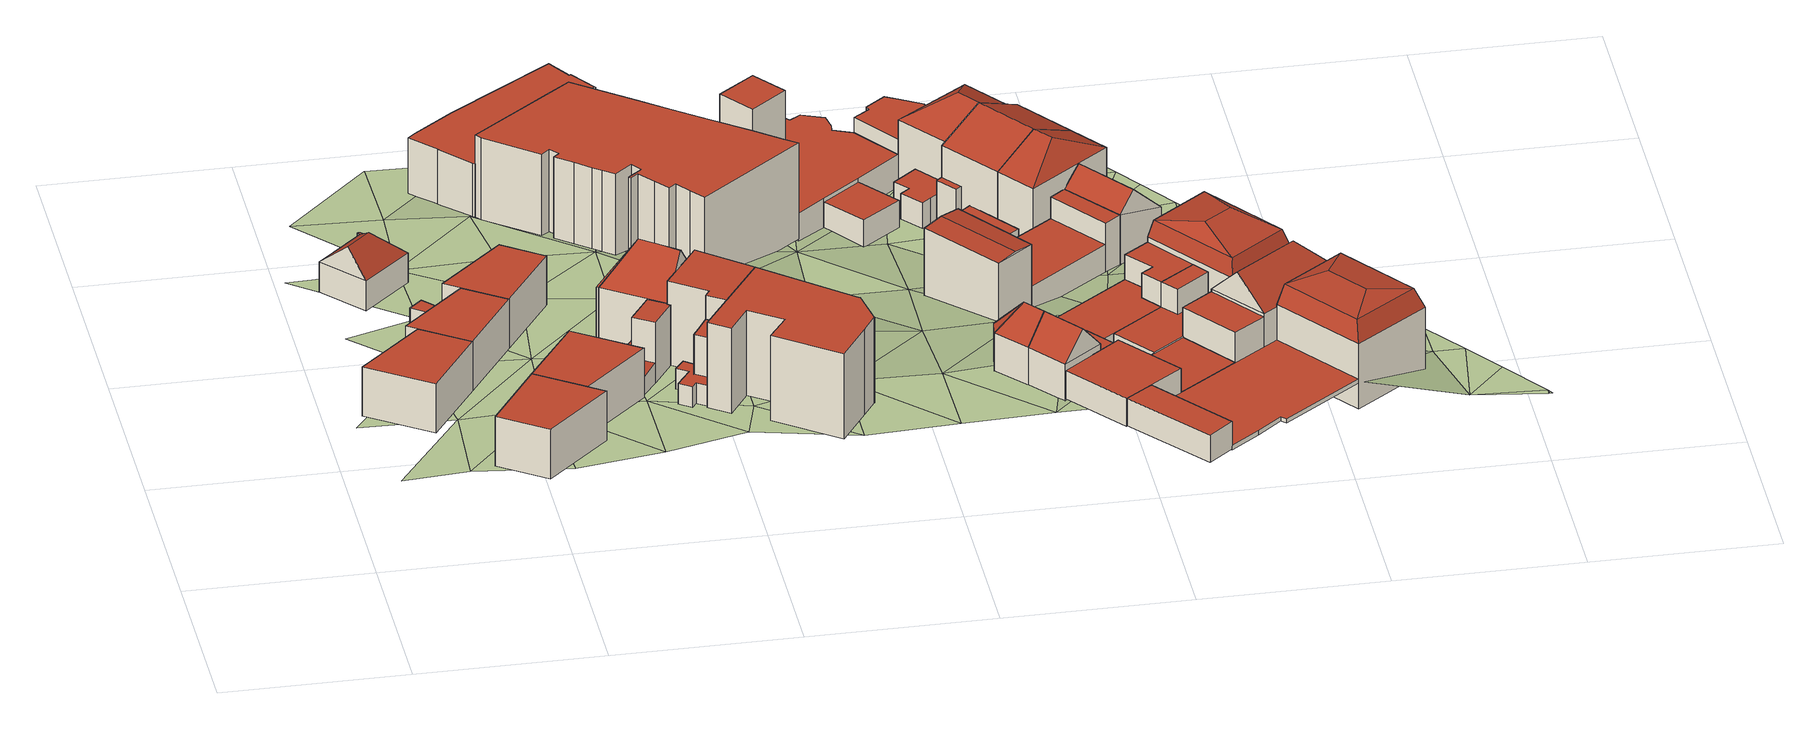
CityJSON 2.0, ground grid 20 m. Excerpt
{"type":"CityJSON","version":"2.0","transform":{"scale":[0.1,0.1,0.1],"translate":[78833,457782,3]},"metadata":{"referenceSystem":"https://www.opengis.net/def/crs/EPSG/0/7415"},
"CityObjects":{
"building1":{"type":"Building","attributes":{"roofType":"1000","RelativeEavesHeight":5.75,"RelativeRidgeHeight":5.75,"AbsoluteEavesHeight":12.3,"AbsoluteRidgeHeight":12.3,"validity":"0"},"geometry":[{"type":"Solid","lod":"2","boundaries":[[[[0,1,2,3]],[[1,4,5,2]],[[4,6,7,5]],[[6,0,3,7]],[[6,4,1,0]],[[3,2,5,7]]]],"semantics":{"surfaces":[{"type":"WallSurface"},{"type":"RoofSurface","Direction":166.59,"Slope":90},{"type":"GroundSurface"}],"values":[[0,0,0,0,1,2]]}}]},
"building2":{"type":"Building","attributes":{"validity":"0"},"children":["building2-1","building2-2"]},
"building2-1":{"type":"BuildingPart","attributes":{"roofType":"1130","RelativeEavesHeight":3.53,"RelativeRidgeHeight":6.64,"AbsoluteEavesHeight":9.72,"AbsoluteRidgeHeight":12.84,"validity":"0"},"parents":["building2"],"geometry":[{"type":"Solid","lod":"2","boundaries":[[[[8,9,10,11]],[[9,12,13,10]],[[12,14,15,13]],[[14,8,11,15]],[[12,9,16]],[[8,14,17]],[[9,8,17,16]],[[14,12,16,17]],[[11,10,13,15]]]],"semantics":{"surfaces":[{"type":"WallSurface"},{"type":"RoofSurface","Direction":47.22,"Slope":46.73},{"type":"RoofSurface","Direction":317.27,"Slope":48.6},{"type":"RoofSurface","Direction":137.24,"Slope":38.19},{"type":"GroundSurface"}],"values":[[0,0,0,0,1,0,2,3,4]]}}]},
"building2-2":{"type":"BuildingPart","attributes":{"roofType":"1000","RelativeEavesHeight":3.54,"RelativeRidgeHeight":3.54,"AbsoluteEavesHeight":9.72,"AbsoluteRidgeHeight":9.72,"validity":"0"},"parents":["building2"],"geometry":[{"type":"Solid","lod":"2","boundaries":[[[[9,18,19,10]],[[18,20,21,19]],[[20,22,23,21]],[[22,24,25,23]],[[24,26,27,25]],[[26,9,10,27]],[[26,24,22,20,18,9]],[[10,19,21,23,25,27]]]],"semantics":{"surfaces":[{"type":"WallSurface"},{"type":"RoofSurface","Direction":69.87,"Slope":90},{"type":"GroundSurface"}],"values":[[0,0,0,0,0,0,1,2]]}}]},
"building3":{"type":"Building","attributes":{"roofType":"1000","RelativeEavesHeight":5.81,"RelativeRidgeHeight":5.81,"AbsoluteEavesHeight":12.3,"AbsoluteRidgeHeight":12.3,"validity":"0"},"geometry":[{"type":"Solid","lod":"2","boundaries":[[[[6,28,29,7]],[[28,30,31,29]],[[30,32,33,31]],[[32,6,7,33]],[[32,30,28,6]],[[7,29,31,33]]]],"semantics":{"surfaces":[{"type":"WallSurface"},{"type":"RoofSurface","Direction":163.77,"Slope":90},{"type":"GroundSurface"}],"values":[[0,0,0,0,1,2]]}}]},
"building4":{"type":"Building","attributes":{"roofType":"1000","RelativeEavesHeight":5.78,"RelativeRidgeHeight":5.78,"AbsoluteEavesHeight":12.29,"AbsoluteRidgeHeight":12.29,"validity":"0"},"geometry":[{"type":"Solid","lod":"2","boundaries":[[[[34,35,36,37]],[[35,38,39,36]],[[38,40,41,39]],[[40,34,37,41]],[[40,38,35,34]],[[37,36,39,41]]]],"semantics":{"surfaces":[{"type":"WallSurface"},{"type":"RoofSurface","Direction":166.5,"Slope":90},{"type":"GroundSurface"}],"values":[[0,0,0,0,1,2]]}}]},
"building5":{"type":"Building","attributes":{"validity":"0"},"children":["building5-1","building5-2"]},
"building5-1":{"type":"BuildingPart","attributes":{"roofType":"1000","RelativeEavesHeight":5.82,"RelativeRidgeHeight":5.82,"AbsoluteEavesHeight":12.3,"AbsoluteRidgeHeight":12.3,"validity":"0"},"parents":["building5"],"geometry":[{"type":"Solid","lod":"2","boundaries":[[[[32,42,43,33]],[[42,44,45,43]],[[44,46,47,45]],[[46,32,33,47]],[[46,44,42,32]],[[33,43,45,47]]]],"semantics":{"surfaces":[{"type":"WallSurface"},{"type":"RoofSurface","Direction":0,"Slope":90},{"type":"GroundSurface"}],"values":[[0,0,0,0,1,2]]}}]},
"building5-2":{"type":"BuildingPart","attributes":{"roofType":"1000","RelativeEavesHeight":2.01,"RelativeRidgeHeight":2.01,"AbsoluteEavesHeight":8.46,"AbsoluteRidgeHeight":8.46,"validity":"0"},"parents":["building5"],"geometry":[{"type":"Solid","lod":"2","boundaries":[[[[48,49,50,51]],[[49,52,53,50]],[[52,54,55,53]],[[54,48,51,55]],[[54,52,49,48]],[[51,50,53,55]]]],"semantics":{"surfaces":[{"type":"WallSurface"},{"type":"RoofSurface","Direction":0,"Slope":90},{"type":"GroundSurface"}],"values":[[0,0,0,0,1,2]]}}]},
"building6":{"type":"Building","attributes":{"roofType":"1000","RelativeEavesHeight":5.77,"RelativeRidgeHeight":5.77,"AbsoluteEavesHeight":12.28,"AbsoluteRidgeHeight":12.28,"validity":"0"},"geometry":[{"type":"Solid","lod":"2","boundaries":[[[[56,38,39,57]],[[38,58,59,39]],[[58,60,61,59]],[[60,56,57,61]],[[60,58,38,56]],[[57,39,59,61]]]],"semantics":{"surfaces":[{"type":"WallSurface"},{"type":"RoofSurface","Direction":166.62,"Slope":90},{"type":"GroundSurface"}],"values":[[0,0,0,0,1,2]]}}]},
"building7":{"type":"Building","attributes":{"validity":"0"},"children":["building7-1","building7-2","building7-3","building7-4","building7-5"]},
"building7-1":{"type":"BuildingPart","attributes":{"roofType":"1000","RelativeEavesHeight":2.37,"RelativeRidgeHeight":2.37,"AbsoluteEavesHeight":8.99,"AbsoluteRidgeHeight":8.99,"validity":"0"},"parents":["building7"],"geometry":[{"type":"Solid","lod":"2","boundaries":[[[[62,63,64,65]],[[63,66,67,64]],[[66,68,69,67]],[[68,62,65,69]],[[68,66,63,62]],[[65,64,67,69]]]],"semantics":{"surfaces":[{"type":"WallSurface"},{"type":"RoofSurface","Direction":0,"Slope":90},{"type":"GroundSurface"}],"values":[[0,0,0,0,1,2]]}}]},
"building7-2":{"type":"BuildingPart","attributes":{"roofType":"1000","RelativeEavesHeight":7.06,"RelativeRidgeHeight":7.06,"AbsoluteEavesHeight":13.67,"AbsoluteRidgeHeight":13.67,"validity":"0"},"parents":["building7"],"geometry":[{"type":"Solid","lod":"2","boundaries":[[[[70,71,72,73]],[[71,74,75,72]],[[74,76,77,75]],[[76,78,65,77]],[[78,79,69,65]],[[79,70,73,69]],[[79,78,76,74,71,70]],[[73,72,75,77,65,69]]]],"semantics":{"surfaces":[{"type":"WallSurface"},{"type":"RoofSurface","Direction":0,"Slope":90},{"type":"GroundSurface"}],"values":[[0,0,0,0,0,0,1,2]]}}]},
"building7-3":{"type":"BuildingPart","attributes":{"roofType":"1120","RelativeEavesHeight":7.1,"RelativeRidgeHeight":11.63,"AbsoluteEavesHeight":13.67,"AbsoluteRidgeHeight":18.21,"validity":"0"},"parents":["building7"],"geometry":[{"type":"Solid","lod":"2","boundaries":[[[[80,81,82,83]],[[81,84,85,82]],[[84,86,87,85]],[[86,80,83,87]],[[81,80,88]],[[84,81,88]],[[86,84,88]],[[80,86,88]],[[83,82,85,87]]]],"semantics":{"surfaces":[{"type":"WallSurface"},{"type":"RoofSurface","Direction":352.26,"Slope":37.04},{"type":"RoofSurface","Direction":138.75,"Slope":-22.38},{"type":"RoofSurface","Direction":214.64,"Slope":37.76},{"type":"RoofSurface","Direction":304.02,"Slope":34.32},{"type":"GroundSurface"}],"values":[[0,0,0,0,1,2,3,4,5]]}}]},
"building7-4":{"type":"BuildingPart","attributes":{"roofType":"1130","RelativeEavesHeight":7.1,"RelativeRidgeHeight":11.63,"AbsoluteEavesHeight":13.67,"AbsoluteRidgeHeight":18.21,"validity":"0"},"parents":["building7"],"geometry":[{"type":"Solid","lod":"2","boundaries":[[[[70,84,85,73]],[[84,81,82,85]],[[81,89,90,82]],[[89,70,73,90]],[[81,84,88]],[[70,89,91]],[[84,70,91,88]],[[89,81,88,91]],[[73,85,82,90]]]],"semantics":{"surfaces":[{"type":"WallSurface"},{"type":"RoofSurface","Direction":318.75,"Slope":22.38},{"type":"RoofSurface","Direction":215.46,"Slope":37.21},{"type":"RoofSurface","Direction":38.72,"Slope":37.58},{"type":"GroundSurface"}],"values":[[0,0,0,0,1,0,2,3,4]]}}]},
"building7-5":{"type":"BuildingPart","attributes":{"roofType":"1010","RelativeEavesHeight":2.24,"RelativeRidgeHeight":2.4,"AbsoluteEavesHeight":8.85,"AbsoluteRidgeHeight":9.02,"validity":"0"},"parents":["building7"],"geometry":[{"type":"Solid","lod":"2","boundaries":[[[[92,93,94,77]],[[93,95,96,94]],[[95,97,98,96]],[[97,92,77,98]],[[97,95,93,92]],[[77,94,96,98]]]],"semantics":{"surfaces":[{"type":"WallSurface"},{"type":"RoofSurface","Direction":213.78,"Slope":82.4},{"type":"GroundSurface"}],"values":[[0,0,0,0,1,2]]}}]},
"building8":{"type":"Building","attributes":{"roofType":"1000","RelativeEavesHeight":8.06,"RelativeRidgeHeight":8.06,"AbsoluteEavesHeight":12.19,"AbsoluteRidgeHeight":12.19,"validity":"0"},"geometry":[{"type":"Solid","lod":"2","boundaries":[[[[99,100,101,102]],[[100,103,104,101]],[[103,105,106,104]],[[105,107,108,106]],[[107,109,110,108]],[[109,111,112,110]],[[111,113,114,112]],[[113,115,116,114]],[[115,117,118,116]],[[117,119,120,118]],[[119,121,122,120]],[[121,123,124,122]],[[123,125,126,124]],[[125,99,102,126]],[[125,123,121,119,117,115,113,111,109,107,105,103,100,99]],[[102,101,104,106,108,110,112,114,116,118,120,122,124,126]]]],"semantics":{"surfaces":[{"type":"WallSurface"},{"type":"RoofSurface","Direction":0,"Slope":90},{"type":"GroundSurface"}],"values":[[0,0,0,0,0,0,0,0,0,0,0,0,0,0,1,2]]}}]},
"building9":{"type":"Building","attributes":{"validity":"0"},"children":["building9-1","building9-2","building9-3"]},
"building9-1":{"type":"BuildingPart","attributes":{"roofType":"1000","RelativeEavesHeight":7,"RelativeRidgeHeight":7,"AbsoluteEavesHeight":13.61,"AbsoluteRidgeHeight":13.61,"validity":"0"},"parents":["building9"],"geometry":[{"type":"Solid","lod":"2","boundaries":[[[[127,128,129,130]],[[128,131,132,129]],[[131,133,134,132]],[[133,135,136,134]],[[135,127,130,136]],[[135,133,131,128,127]],[[130,129,132,134,136]]]],"semantics":{"surfaces":[{"type":"WallSurface"},{"type":"RoofSurface","Direction":0,"Slope":90},{"type":"GroundSurface"}],"values":[[0,0,0,0,0,1,2]]}}]},
"building9-2":{"type":"BuildingPart","attributes":{"roofType":"1000","RelativeEavesHeight":2.39,"RelativeRidgeHeight":2.39,"AbsoluteEavesHeight":9.01,"AbsoluteRidgeHeight":9.01,"validity":"0"},"parents":["building9"],"geometry":[{"type":"Solid","lod":"2","boundaries":[[[[137,138,139,140]],[[138,141,142,139]],[[141,143,144,142]],[[143,145,146,144]],[[145,147,148,146]],[[147,149,150,148]],[[149,151,129,150]],[[151,152,130,129]],[[152,153,136,130]],[[153,137,140,136]],[[153,152,151,149,147,145,143,141,138,137]],[[140,139,142,144,146,148,150,129,130,136]]]],"semantics":{"surfaces":[{"type":"WallSurface"},{"type":"RoofSurface","Direction":0,"Slope":90},{"type":"GroundSurface"}],"values":[[0,0,0,0,0,0,0,0,0,0,1,2]]}}]},
"building9-3":{"type":"BuildingPart","attributes":{"roofType":"1000","RelativeEavesHeight":9.78,"RelativeRidgeHeight":9.78,"AbsoluteEavesHeight":16.35,"AbsoluteRidgeHeight":16.35,"validity":"0"},"parents":["building9"],"geometry":[{"type":"Solid","lod":"2","boundaries":[[[[154,155,132,134]],[[155,156,157,132]],[[156,158,72,157]],[[158,159,90,72]],[[159,160,161,90]],[[160,154,134,161]],[[160,159,158,156,155,154]],[[134,132,157,72,90,161]]]],"semantics":{"surfaces":[{"type":"WallSurface"},{"type":"RoofSurface","Direction":0,"Slope":90},{"type":"GroundSurface"}],"values":[[0,0,0,0,0,0,1,2]]}}]},
"building10":{"type":"Building","attributes":{"roofType":"1000","RelativeEavesHeight":9.95,"RelativeRidgeHeight":9.95,"AbsoluteEavesHeight":16.35,"AbsoluteRidgeHeight":16.35,"validity":"0"},"geometry":[{"type":"Solid","lod":"2","boundaries":[[[[162,163,164,165]],[[163,166,167,164]],[[166,168,169,167]],[[168,170,171,169]],[[170,172,173,171]],[[172,174,175,173]],[[174,176,177,175]],[[176,178,179,177]],[[178,160,180,179]],[[160,181,182,180]],[[181,183,184,182]],[[183,162,165,184]],[[183,181,160,178,176,174,172,170,168,166,163,162]],[[165,164,167,169,171,173,175,177,179,180,182,184]]]],"semantics":{"surfaces":[{"type":"WallSurface"},{"type":"RoofSurface","Direction":0,"Slope":90},{"type":"GroundSurface"}],"values":[[0,0,0,0,0,0,0,0,0,0,0,0,1,2]]}}]},
"building11":{"type":"Building","attributes":{"roofType":"1000","RelativeEavesHeight":11.34,"RelativeRidgeHeight":11.34,"AbsoluteEavesHeight":15.6,"AbsoluteRidgeHeight":15.6,"validity":"0"},"geometry":[{"type":"Solid","lod":"2","boundaries":[[[[185,186,187,188]],[[186,189,190,187]],[[189,191,192,190]],[[191,193,194,192]],[[193,195,196,194]],[[195,197,198,196]],[[197,199,200,198]],[[199,201,202,200]],[[201,203,204,202]],[[203,205,206,204]],[[205,207,208,206]],[[207,209,210,208]],[[209,211,212,210]],[[211,213,214,212]],[[213,215,216,214]],[[215,217,218,216]],[[217,219,220,218]],[[219,221,222,220]],[[221,223,224,222]],[[223,225,226,224]],[[225,227,228,226]],[[227,229,230,228]],[[229,231,232,230]],[[231,233,234,232]],[[233,235,236,234]],[[235,237,238,236]],[[237,239,240,238]],[[239,241,242,240]],[[241,243,244,242]],[[243,185,188,244]],[[243,241,239,237,235,233,231,229,227,225,223,221,219,217,215,213,211,209,207,205,203,201,199,197,195,193,191,189,186,185]],[[188,187,190,192,194,196,198,200,202,204,206,208,210,212,214,216,218,220,222,224,226,228,230,232,234,236,238,240,242,244]]]],"semantics":{"surfaces":[{"type":"WallSurface"},{"type":"RoofSurface","Direction":0,"Slope":90},{"type":"GroundSurface"}],"values":[[0,0,0,0,0,0,0,0,0,0,0,0,0,0,0,0,0,0,0,0,0,0,0,0,0,0,0,0,0,0,1,2]]}}]},
"building12":{"type":"Building","attributes":{"validity":"0"},"children":["building12-1","building12-2","building12-3"]},
"building12-1":{"type":"BuildingPart","attributes":{"roofType":"1000","RelativeEavesHeight":3.71,"RelativeRidgeHeight":3.71,"AbsoluteEavesHeight":7.26,"AbsoluteRidgeHeight":7.26,"validity":"0"},"parents":["building12"],"geometry":[{"type":"Solid","lod":"2","boundaries":[[[[245,246,247,248]],[[246,249,250,247]],[[249,251,252,250]],[[251,253,254,252]],[[253,255,256,254]],[[255,257,258,256]],[[257,259,260,258]],[[259,261,262,260]],[[261,263,264,262]],[[263,265,266,264]],[[265,267,268,266]],[[267,269,270,268]],[[269,271,272,270]],[[271,273,274,272]],[[273,275,276,274]],[[275,277,278,276]],[[277,279,280,278]],[[279,281,282,280]],[[281,283,284,282]],[[283,285,286,284]],[[285,287,288,286]],[[287,245,248,288]],[[287,285,283,281,279,277,275,273,271,269,267,265,263,261,259,257,255,253,251,249,246,245]],[[248,247,250,252,254,256,258,260,262,264,266,268,270,272,274,276,278,280,282,284,286,288]]]],"semantics":{"surfaces":[{"type":"WallSurface"},{"type":"RoofSurface","Direction":0,"Slope":90},{"type":"GroundSurface"}],"values":[[0,0,0,0,0,0,0,0,0,0,0,0,0,0,0,0,0,0,0,0,0,0,1,2]]}}]},
"building12-2":{"type":"BuildingPart","attributes":{"roofType":"1000","RelativeEavesHeight":5.53,"RelativeRidgeHeight":5.53,"AbsoluteEavesHeight":9.06,"AbsoluteRidgeHeight":9.06,"validity":"0"},"parents":["building12"],"geometry":[{"type":"Solid","lod":"2","boundaries":[[[[289,290,288,248]],[[290,291,292,288]],[[291,293,294,292]],[[293,295,296,294]],[[295,297,298,296]],[[297,299,300,298]],[[299,301,302,300]],[[301,303,304,302]],[[303,305,306,304]],[[305,307,308,306]],[[307,289,248,308]],[[307,305,303,301,299,297,295,293,291,290,289]],[[248,288,292,294,296,298,300,302,304,306,308]]]],"semantics":{"surfaces":[{"type":"WallSurface"},{"type":"RoofSurface","Direction":0,"Slope":90},{"type":"GroundSurface"}],"values":[[0,0,0,0,0,0,0,0,0,0,0,1,2]]}}]},
"building12-3":{"type":"BuildingPart","attributes":{"roofType":"1000","RelativeEavesHeight":8.05,"RelativeRidgeHeight":8.05,"AbsoluteEavesHeight":15.32,"AbsoluteRidgeHeight":15.32,"validity":"0"},"parents":["building12"],"geometry":[{"type":"Solid","lod":"2","boundaries":[[[[309,310,311,312]],[[310,313,314,311]],[[313,315,316,314]],[[315,309,312,316]],[[315,313,310,309]],[[312,311,314,316]]]],"semantics":{"surfaces":[{"type":"WallSurface"},{"type":"RoofSurface","Direction":0,"Slope":90},{"type":"GroundSurface"}],"values":[[0,0,0,0,1,2]]}}]},
"building13":{"type":"Building","attributes":{"roofType":"1000","RelativeEavesHeight":3.12,"RelativeRidgeHeight":3.12,"AbsoluteEavesHeight":6.86,"AbsoluteRidgeHeight":6.86,"validity":"0"},"geometry":[{"type":"Solid","lod":"2","boundaries":[[[[317,318,319,320]],[[318,321,322,319]],[[321,323,324,322]],[[323,317,320,324]],[[323,321,318,317]],[[320,319,322,324]]]],"semantics":{"surfaces":[{"type":"WallSurface"},{"type":"RoofSurface","Direction":0,"Slope":90},{"type":"GroundSurface"}],"values":[[0,0,0,0,1,2]]}}]},
"building14":{"type":"Building","attributes":{"validity":"0"},"children":["building14-1","building14-2","building14-3"]},
"building14-1":{"type":"BuildingPart","attributes":{"roofType":"1130","RelativeEavesHeight":4.47,"RelativeRidgeHeight":7.43,"AbsoluteEavesHeight":10.71,"AbsoluteRidgeHeight":13.67,"validity":"0"},"parents":["building14"],"geometry":[{"type":"Solid","lod":"2","boundaries":[[[[325,326,327,328]],[[326,329,330,327]],[[329,331,332,330]],[[331,325,328,332]],[[329,326,333]],[[325,331,334]],[[326,325,334,333]],[[331,329,333,334]],[[328,327,330,332]]]],"semantics":{"surfaces":[{"type":"WallSurface"},{"type":"RoofSurface","Direction":322.8,"Slope":25.6},{"type":"RoofSurface","Direction":230.66,"Slope":42.43},{"type":"RoofSurface","Direction":51.59,"Slope":42.79},{"type":"GroundSurface"}],"values":[[0,0,0,0,1,0,2,3,4]]}}]},
"building14-2":{"type":"BuildingPart","attributes":{"roofType":"1070","RelativeEavesHeight":4.54,"RelativeRidgeHeight":7.5,"AbsoluteEavesHeight":10.71,"AbsoluteRidgeHeight":13.67,"validity":"0"},"parents":["building14"],"geometry":[{"type":"Solid","lod":"2","boundaries":[[[[326,335,336,327]],[[335,337,338,336]],[[337,339,340,338]],[[339,329,330,340]],[[329,326,327,330]],[[335,326,333]],[[337,335,333]],[[339,337,333]],[[329,339,333]],[[326,329,333]],[[327,336,338,340,330]]]],"semantics":{"surfaces":[{"type":"WallSurface"},{"type":"RoofSurface","Direction":277.76,"Slope":44.99},{"type":"RoofSurface","Direction":5.82,"Slope":20.3},{"type":"RoofSurface","Direction":323.22,"Slope":42.49},{"type":"RoofSurface","Direction":52.15,"Slope":43.07},{"type":"RoofSurface","Direction":142.79,"Slope":-25.6},{"type":"GroundSurface"}],"values":[[0,0,0,0,0,1,2,3,4,5,6]]}}]},
"building14-3":{"type":"BuildingPart","attributes":{"roofType":"1000","RelativeEavesHeight":2.41,"RelativeRidgeHeight":2.41,"AbsoluteEavesHeight":8.51,"AbsoluteRidgeHeight":8.51,"validity":"0"},"parents":["building14"],"geometry":[{"type":"Solid","lod":"2","boundaries":[[[[341,342,343,344]],[[342,345,346,343]],[[345,347,348,346]],[[347,349,350,348]],[[349,351,352,350]],[[351,353,354,352]],[[353,355,356,354]],[[355,341,344,356]],[[355,353,351,349,347,345,342,341]],[[344,343,346,348,350,352,354,356]]]],"semantics":{"surfaces":[{"type":"WallSurface"},{"type":"RoofSurface","Direction":183.27,"Slope":90},{"type":"GroundSurface"}],"values":[[0,0,0,0,0,0,0,0,1,2]]}}]},
"building15":{"type":"Building","attributes":{"roofType":"1030","RelativeEavesHeight":8.29,"RelativeRidgeHeight":8.57,"AbsoluteEavesHeight":12.31,"AbsoluteRidgeHeight":12.59,"validity":"0"},"geometry":[{"type":"Solid","lod":"2","boundaries":[[[[357,358,359,360]],[[358,361,362,359]],[[361,363,364,362]],[[363,357,360,364]],[[361,358,365]],[[357,363,366]],[[358,357,366,365]],[[363,361,365,366]],[[360,359,362,364]]]],"semantics":{"surfaces":[{"type":"WallSurface"},{"type":"RoofSurface","Direction":53.26,"Slope":83.71},{"type":"RoofSurface","Direction":232.93,"Slope":83.71},{"type":"GroundSurface"}],"values":[[0,0,0,0,0,0,1,2,3]]}}]},
"building16":{"type":"Building","attributes":{"validity":"0"},"children":["building16-1","building16-2"]},
"building16-1":{"type":"BuildingPart","attributes":{"roofType":"1000","RelativeEavesHeight":3,"RelativeRidgeHeight":3,"AbsoluteEavesHeight":9.41,"AbsoluteRidgeHeight":9.41,"validity":"0"},"parents":["building16"],"geometry":[{"type":"Solid","lod":"2","boundaries":[[[[367,368,369,370]],[[368,371,372,369]],[[371,373,374,372]],[[373,375,376,374]],[[375,367,370,376]],[[375,373,371,368,367]],[[370,369,372,374,376]]]],"semantics":{"surfaces":[{"type":"WallSurface"},{"type":"RoofSurface","Direction":0,"Slope":90},{"type":"GroundSurface"}],"values":[[0,0,0,0,0,1,2]]}}]},
"building16-2":{"type":"BuildingPart","attributes":{"roofType":"1030","RelativeEavesHeight":4.3,"RelativeRidgeHeight":7.26,"AbsoluteEavesHeight":10.71,"AbsoluteRidgeHeight":13.67,"validity":"0"},"parents":["building16"],"geometry":[{"type":"Solid","lod":"2","boundaries":[[[[331,377,376,370]],[[377,378,379,376]],[[378,325,380,379]],[[325,331,370,380]],[[378,377,381]],[[331,325,334]],[[377,331,334,381]],[[325,378,381,334]],[[370,376,379,380]]]],"semantics":{"surfaces":[{"type":"WallSurface"},{"type":"RoofSurface","Direction":51.99,"Slope":42.22},{"type":"RoofSurface","Direction":231.68,"Slope":42.22},{"type":"GroundSurface"}],"values":[[0,0,0,0,0,0,1,2,3]]}}]},
"building17":{"type":"Building","attributes":{"validity":"0"},"children":["building17-1","building17-2"]},
"building17-1":{"type":"BuildingPart","attributes":{"roofType":"1000","RelativeEavesHeight":2.95,"RelativeRidgeHeight":2.95,"AbsoluteEavesHeight":6.6,"AbsoluteRidgeHeight":6.6,"validity":"0"},"parents":["building17"],"geometry":[{"type":"Solid","lod":"2","boundaries":[[[[382,383,384,385]],[[383,386,387,384]],[[386,388,389,387]],[[388,390,391,389]],[[390,392,393,391]],[[392,394,395,393]],[[394,382,385,395]],[[394,392,390,388,386,383,382]],[[385,384,387,389,391,393,395]]]],"semantics":{"surfaces":[{"type":"WallSurface"},{"type":"RoofSurface","Direction":0,"Slope":90},{"type":"GroundSurface"}],"values":[[0,0,0,0,0,0,0,1,2]]}}]},
"building17-2":{"type":"BuildingPart","attributes":{"roofType":"1130","RelativeEavesHeight":7.84,"RelativeRidgeHeight":10.48,"AbsoluteEavesHeight":11.36,"AbsoluteRidgeHeight":14,"validity":"0"},"parents":["building17"],"geometry":[{"type":"Solid","lod":"2","boundaries":[[[[396,397,248,398]],[[397,399,400,248]],[[399,401,402,400]],[[401,396,398,402]],[[399,397,403]],[[396,401,404]],[[397,396,404,403]],[[401,399,403,404]],[[398,248,400,402]]]],"semantics":{"surfaces":[{"type":"WallSurface"},{"type":"RoofSurface","Direction":324.52,"Slope":53.74},{"type":"RoofSurface","Direction":232.72,"Slope":61.07},{"type":"RoofSurface","Direction":53.18,"Slope":61.07},{"type":"GroundSurface"}],"values":[[0,0,0,0,1,0,2,3,4]]}}]},
"building18":{"type":"Building","attributes":{"validity":"0"},"children":["building18-1","building18-2","building18-3","building18-4"]},
"building18-1":{"type":"BuildingPart","attributes":{"roofType":"1030","RelativeEavesHeight":8.42,"RelativeRidgeHeight":11.06,"AbsoluteEavesHeight":11.96,"AbsoluteRidgeHeight":14.6,"validity":"0"},"parents":["building18"],"geometry":[{"type":"Solid","lod":"2","boundaries":[[[[405,406,407,402]],[[406,408,409,407]],[[408,410,411,409]],[[410,405,402,411]],[[408,406,412]],[[405,410,413]],[[406,405,413,412]],[[410,408,412,413]],[[402,407,409,411]]]],"semantics":{"surfaces":[{"type":"WallSurface"},{"type":"RoofSurface","Direction":53.18,"Slope":64.32},{"type":"RoofSurface","Direction":232.96,"Slope":64.32},{"type":"GroundSurface"}],"values":[[0,0,0,0,0,0,1,2,3]]}}]},
"building18-2":{"type":"BuildingPart","attributes":{"roofType":"1000","RelativeEavesHeight":4.67,"RelativeRidgeHeight":4.67,"AbsoluteEavesHeight":8.32,"AbsoluteRidgeHeight":8.32,"validity":"0"},"parents":["building18"],"geometry":[{"type":"Solid","lod":"2","boundaries":[[[[414,415,416,417]],[[415,418,419,416]],[[418,420,421,419]],[[420,414,417,421]],[[420,418,415,414]],[[417,416,419,421]]]],"semantics":{"surfaces":[{"type":"WallSurface"},{"type":"RoofSurface","Direction":0,"Slope":90},{"type":"GroundSurface"}],"values":[[0,0,0,0,1,2]]}}]},
"building18-3":{"type":"BuildingPart","attributes":{"roofType":"1000","RelativeEavesHeight":3.22,"RelativeRidgeHeight":3.22,"AbsoluteEavesHeight":6.96,"AbsoluteRidgeHeight":6.96,"validity":"0"},"parents":["building18"],"geometry":[{"type":"Solid","lod":"2","boundaries":[[[[422,423,424,425]],[[423,426,427,424]],[[426,428,429,427]],[[428,430,431,429]],[[430,432,433,431]],[[432,422,425,433]],[[432,430,428,426,423,422]],[[425,424,427,429,431,433]]]],"semantics":{"surfaces":[{"type":"WallSurface"},{"type":"RoofSurface","Direction":0,"Slope":90},{"type":"GroundSurface"}],"values":[[0,0,0,0,0,0,1,2]]}}]},
"building18-4":{"type":"BuildingPart","attributes":{"roofType":"1000","RelativeEavesHeight":2.8,"RelativeRidgeHeight":2.8,"AbsoluteEavesHeight":6.46,"AbsoluteRidgeHeight":6.46,"validity":"0"},"parents":["building18"],"geometry":[{"type":"Solid","lod":"2","boundaries":[[[[434,435,436,431]],[[435,437,438,436]],[[437,439,440,438]],[[439,441,433,440]],[[441,434,431,433]],[[441,439,437,435,434]],[[431,436,438,440,433]]]],"semantics":{"surfaces":[{"type":"WallSurface"},{"type":"RoofSurface","Direction":29.01,"Slope":90},{"type":"GroundSurface"}],"values":[[0,0,0,0,0,1,2]]}}]},
"building19":{"type":"Building","attributes":{"validity":"0"},"children":["building19-1","building19-2","building19-3"]},
"building19-1":{"type":"BuildingPart","attributes":{"roofType":"1030","RelativeEavesHeight":5.33,"RelativeRidgeHeight":8.35,"AbsoluteEavesHeight":8.95,"AbsoluteRidgeHeight":11.97,"validity":"0"},"parents":["building19"],"geometry":[{"type":"Solid","lod":"2","boundaries":[[[[442,443,444,445]],[[443,446,447,444]],[[446,448,449,447]],[[448,442,445,449]],[[446,443,450]],[[442,448,451]],[[443,442,451,450]],[[448,446,450,451]],[[445,444,447,449]]]],"semantics":{"surfaces":[{"type":"WallSurface"},{"type":"RoofSurface","Direction":232.86,"Slope":44.43},{"type":"RoofSurface","Direction":53.1,"Slope":46.71},{"type":"GroundSurface"}],"values":[[0,0,0,0,0,0,1,2,3]]}}]},
"building19-2":{"type":"BuildingPart","attributes":{"roofType":"1000","RelativeEavesHeight":6.11,"RelativeRidgeHeight":6.11,"AbsoluteEavesHeight":9.85,"AbsoluteRidgeHeight":9.85,"validity":"0"},"parents":["building19"],"geometry":[{"type":"Solid","lod":"2","boundaries":[[[[443,442,452,453]],[[442,454,455,452]],[[454,456,457,455]],[[456,443,453,457]],[[456,454,442,443]],[[453,452,455,457]]]],"semantics":{"surfaces":[{"type":"WallSurface"},{"type":"RoofSurface","Direction":0,"Slope":90},{"type":"GroundSurface"}],"values":[[0,0,0,0,1,2]]}}]},
"building19-3":{"type":"BuildingPart","attributes":{"roofType":"1000","RelativeEavesHeight":3.59,"RelativeRidgeHeight":3.59,"AbsoluteEavesHeight":7.35,"AbsoluteRidgeHeight":7.35,"validity":"0"},"parents":["building19"],"geometry":[{"type":"Solid","lod":"2","boundaries":[[[[458,459,460,461]],[[459,462,463,460]],[[462,464,465,463]],[[464,458,461,465]],[[464,462,459,458]],[[461,460,463,465]]]],"semantics":{"surfaces":[{"type":"WallSurface"},{"type":"RoofSurface","Direction":0,"Slope":90},{"type":"GroundSurface"}],"values":[[0,0,0,0,1,2]]}}]},
"building20":{"type":"Building","attributes":{"roofType":"1130","RelativeEavesHeight":8.4,"RelativeRidgeHeight":11.04,"AbsoluteEavesHeight":11.96,"AbsoluteRidgeHeight":14.6,"validity":"0"},"geometry":[{"type":"Solid","lod":"2","boundaries":[[[[406,466,447,467]],[[466,468,469,447]],[[468,408,470,469]],[[408,406,467,470]],[[468,466,471]],[[406,408,412]],[[466,406,412,471]],[[408,468,471,412]],[[467,447,469,470]]]],"semantics":{"surfaces":[{"type":"WallSurface"},{"type":"RoofSurface","Direction":143.29,"Slope":42.74},{"type":"RoofSurface","Direction":53.29,"Slope":64.25},{"type":"RoofSurface","Direction":233.26,"Slope":64.25},{"type":"GroundSurface"}],"values":[[0,0,0,0,1,0,2,3,4]]}}]},
"building21":{"type":"Building","attributes":{"validity":"0"},"children":["building21-1","building21-2"]},
"building21-1":{"type":"BuildingPart","attributes":{"roofType":"1000","RelativeEavesHeight":5.35,"RelativeRidgeHeight":5.35,"AbsoluteEavesHeight":10.2,"AbsoluteRidgeHeight":10.2,"validity":"0"},"parents":["building21"],"geometry":[{"type":"Solid","lod":"2","boundaries":[[[[472,473,474,475]],[[473,476,477,474]],[[476,478,479,477]],[[478,472,475,479]],[[478,476,473,472]],[[475,474,477,479]]]],"semantics":{"surfaces":[{"type":"WallSurface"},{"type":"RoofSurface","Direction":0,"Slope":90},{"type":"GroundSurface"}],"values":[[0,0,0,0,1,2]]}}]},
"building21-2":{"type":"BuildingPart","attributes":{"roofType":"1000","RelativeEavesHeight":2.16,"RelativeRidgeHeight":2.16,"AbsoluteEavesHeight":7.29,"AbsoluteRidgeHeight":7.29,"validity":"0"},"parents":["building21"],"geometry":[{"type":"Solid","lod":"2","boundaries":[[[[480,481,482,483]],[[481,484,485,482]],[[484,486,487,485]],[[486,488,489,487]],[[488,490,491,489]],[[490,480,483,491]],[[490,488,486,484,481,480]],[[483,482,485,487,489,491]]]],"semantics":{"surfaces":[{"type":"WallSurface"},{"type":"RoofSurface","Direction":348.42,"Slope":90},{"type":"GroundSurface"}],"values":[[0,0,0,0,0,0,1,2]]}}]},
"building22":{"type":"Building","attributes":{"validity":"0"},"children":["building22-1","building22-2","building22-3","building22-4"]},
"building22-1":{"type":"BuildingPart","attributes":{"roofType":"1000","RelativeEavesHeight":3.38,"RelativeRidgeHeight":3.38,"AbsoluteEavesHeight":10.04,"AbsoluteRidgeHeight":10.04,"validity":"0"},"parents":["building22"],"geometry":[{"type":"Solid","lod":"2","boundaries":[[[[492,493,494,495]],[[493,496,497,494]],[[496,498,499,497]],[[498,492,495,499]],[[498,496,493,492]],[[495,494,497,499]]]],"semantics":{"surfaces":[{"type":"WallSurface"},{"type":"RoofSurface","Direction":0,"Slope":90},{"type":"GroundSurface"}],"values":[[0,0,0,0,1,2]]}}]},
"building22-2":{"type":"BuildingPart","attributes":{"roofType":"1130","RelativeEavesHeight":7.27,"RelativeRidgeHeight":10.78,"AbsoluteEavesHeight":11,"AbsoluteRidgeHeight":14.5,"validity":"0"},"parents":["building22"],"geometry":[{"type":"Solid","lod":"2","boundaries":[[[[500,501,502,503]],[[501,504,505,502]],[[504,506,507,505]],[[506,500,503,507]],[[504,501,508]],[[500,506,509]],[[501,500,509,508]],[[506,504,508,509]],[[503,502,505,507]]]],"semantics":{"surfaces":[{"type":"WallSurface"},{"type":"RoofSurface","Direction":53.67,"Slope":45},{"type":"RoofSurface","Direction":323.25,"Slope":45.93},{"type":"RoofSurface","Direction":143.57,"Slope":45.93},{"type":"GroundSurface"}],"values":[[0,0,0,0,1,0,2,3,4]]}}]},
"building22-3":{"type":"BuildingPart","attributes":{"roofType":"1000","RelativeEavesHeight":0.672,"RelativeRidgeHeight":0.672,"AbsoluteEavesHeight":7.23,"AbsoluteRidgeHeight":7.23,"validity":"0"},"parents":["building22"],"geometry":[{"type":"Solid","lod":"2","boundaries":[[[[510,511,512,513]],[[511,514,515,512]],[[514,516,517,515]],[[516,510,513,517]],[[516,514,511,510]],[[513,512,515,517]]]],"semantics":{"surfaces":[{"type":"WallSurface"},{"type":"RoofSurface","Direction":0,"Slope":90},{"type":"GroundSurface"}],"values":[[0,0,0,0,1,2]]}}]},
"building22-4":{"type":"BuildingPart","attributes":{"roofType":"1000","RelativeEavesHeight":4.6,"RelativeRidgeHeight":4.6,"AbsoluteEavesHeight":10.7,"AbsoluteRidgeHeight":10.7,"validity":"0"},"parents":["building22"],"geometry":[{"type":"Solid","lod":"2","boundaries":[[[[518,519,520,521]],[[519,522,523,520]],[[522,524,525,523]],[[524,518,521,525]],[[524,522,519,518]],[[521,520,523,525]]]],"semantics":{"surfaces":[{"type":"WallSurface"},{"type":"RoofSurface","Direction":0,"Slope":90},{"type":"GroundSurface"}],"values":[[0,0,0,0,1,2]]}}]},
"building23":{"type":"Building","attributes":{"validity":"0"},"children":["building23-1","building23-2","building23-3"]},
"building23-1":{"type":"BuildingPart","attributes":{"roofType":"1060","RelativeEavesHeight":7.17,"RelativeRidgeHeight":10.31,"AbsoluteEavesHeight":10.75,"AbsoluteRidgeHeight":13.89,"validity":"0"},"parents":["building23"],"geometry":[{"type":"Solid","lod":"2","boundaries":[[[[526,527,528,529]],[[527,530,531,528]],[[530,532,533,531]],[[532,526,529,533]],[[527,526,534,535]],[[530,527,535,536]],[[532,530,536,537]],[[526,532,537,534]],[[535,534,538,539]],[[536,535,539]],[[537,536,539,538]],[[534,537,538]],[[529,528,531,533]]]],"semantics":{"surfaces":[{"type":"WallSurface"},{"type":"RoofSurface","Direction":143.07,"Slope":18},{"type":"RoofSurface","Direction":233.79,"Slope":16.61},{"type":"RoofSurface","Direction":323.29,"Slope":10.63},{"type":"RoofSurface","Direction":53.47,"Slope":14.21},{"type":"RoofSurface","Direction":142.82,"Slope":77.55},{"type":"RoofSurface","Direction":233.82,"Slope":56.9},{"type":"RoofSurface","Direction":323.09,"Slope":77.51},{"type":"RoofSurface","Direction":53.37,"Slope":56.82},{"type":"GroundSurface"}],"values":[[0,0,0,0,1,2,3,4,5,6,7,8,9]]}}]},
"building23-2":{"type":"BuildingPart","attributes":{"roofType":"1000","RelativeEavesHeight":2.57,"RelativeRidgeHeight":2.57,"AbsoluteEavesHeight":7.29,"AbsoluteRidgeHeight":7.29,"validity":"0"},"parents":["building23"],"geometry":[{"type":"Solid","lod":"2","boundaries":[[[[540,541,542,543]],[[541,544,545,542]],[[544,546,547,545]],[[546,548,549,547]],[[548,550,551,549]],[[550,552,553,551]],[[552,486,554,553]],[[486,540,543,554]],[[486,552,550,548,546,544,541,540]],[[543,542,545,547,549,551,553,554]]]],"semantics":{"surfaces":[{"type":"WallSurface"},{"type":"RoofSurface","Direction":117.42,"Slope":90},{"type":"GroundSurface"}],"values":[[0,0,0,0,0,0,0,0,1,2]]}}]},
"building23-3":{"type":"BuildingPart","attributes":{"roofType":"1000","RelativeEavesHeight":5.8,"RelativeRidgeHeight":5.8,"AbsoluteEavesHeight":10.2,"AbsoluteRidgeHeight":10.2,"validity":"0"},"parents":["building23"],"geometry":[{"type":"Solid","lod":"2","boundaries":[[[[555,556,557,558]],[[556,559,560,557]],[[559,561,562,560]],[[561,476,563,562]],[[476,473,564,563]],[[473,555,558,564]],[[473,476,561,559,556,555]],[[558,557,560,562,563,564]]]],"semantics":{"surfaces":[{"type":"WallSurface"},{"type":"RoofSurface","Direction":0,"Slope":90},{"type":"GroundSurface"}],"values":[[0,0,0,0,0,0,1,2]]}}]},
"building24":{"type":"Building","attributes":{"validity":"0"},"children":["building24-1","building24-2","building24-3"]},
"building24-1":{"type":"BuildingPart","attributes":{"roofType":"1060","RelativeEavesHeight":7.55,"RelativeRidgeHeight":10.36,"AbsoluteEavesHeight":11.27,"AbsoluteRidgeHeight":14.08,"validity":"0"},"parents":["building24"],"geometry":[{"type":"Solid","lod":"2","boundaries":[[[[565,566,567,505]],[[566,568,569,567]],[[568,570,571,569]],[[570,565,505,571]],[[566,565,572,573]],[[568,566,573,574]],[[570,568,574,575]],[[565,570,575,572]],[[573,572,576,577]],[[574,573,577]],[[575,574,577,576]],[[572,575,576]],[[505,567,569,571]]]],"semantics":{"surfaces":[{"type":"WallSurface"},{"type":"RoofSurface","Direction":53.61,"Slope":16.85},{"type":"RoofSurface","Direction":143.71,"Slope":25.39},{"type":"RoofSurface","Direction":233.37,"Slope":24.11},{"type":"RoofSurface","Direction":323.58,"Slope":4.93},{"type":"RoofSurface","Direction":53.45,"Slope":80.17},{"type":"RoofSurface","Direction":143.85,"Slope":74.28},{"type":"RoofSurface","Direction":233.47,"Slope":80.06},{"type":"RoofSurface","Direction":323.46,"Slope":72.98},{"type":"GroundSurface"}],"values":[[0,0,0,0,1,2,3,4,5,6,7,8,9]]}}]},
"building24-2":{"type":"BuildingPart","attributes":{"roofType":"1000","RelativeEavesHeight":0.483,"RelativeRidgeHeight":0.483,"AbsoluteEavesHeight":7.23,"AbsoluteRidgeHeight":7.23,"validity":"0"},"parents":["building24"],"geometry":[{"type":"Solid","lod":"2","boundaries":[[[[578,579,580,581]],[[579,582,583,580]],[[582,584,585,583]],[[584,586,587,585]],[[586,588,589,587]],[[588,590,591,589]],[[590,578,581,591]],[[590,588,586,584,582,579,578]],[[581,580,583,585,587,589,591]]]],"semantics":{"surfaces":[{"type":"WallSurface"},{"type":"RoofSurface","Direction":0,"Slope":90},{"type":"GroundSurface"}],"values":[[0,0,0,0,0,0,0,1,2]]}}]},
"building24-3":{"type":"BuildingPart","attributes":{"roofType":"1000","RelativeEavesHeight":3.25,"RelativeRidgeHeight":3.25,"AbsoluteEavesHeight":10.04,"AbsoluteRidgeHeight":10.04,"validity":"0"},"parents":["building24"],"geometry":[{"type":"Solid","lod":"2","boundaries":[[[[592,492,593,594]],[[492,595,596,593]],[[595,597,598,596]],[[597,592,594,598]],[[597,595,492,592]],[[594,593,596,598]]]],"semantics":{"surfaces":[{"type":"WallSurface"},{"type":"RoofSurface","Direction":0,"Slope":90},{"type":"GroundSurface"}],"values":[[0,0,0,0,1,2]]}}]},
"terrain1":{"type":"TINRelief","attributes":{"validity":"0"},"geometry":[{"type":"CompositeSurface","lod":"2","boundaries":[[[599,600,601]],[[602,601,603]],[[604,603,605]],[[601,600,606]],[[607,605,608]],[[600,609,606]],[[603,601,610]],[[605,603,610]],[[601,606,610]],[[611,608,612]],[[611,612,613]],[[608,605,614]],[[606,609,615]],[[605,610,614]],[[612,608,616]],[[610,606,617]],[[608,614,618]],[[606,615,619]],[[608,618,616]],[[606,619,617]],[[613,612,620]],[[614,610,621]],[[612,616,620]],[[610,617,621]],[[619,615,622]],[[618,614,623]],[[616,618,623]],[[614,621,623]],[[617,619,624]],[[619,622,625]],[[621,617,624]],[[619,625,624]],[[620,616,626]],[[616,623,626]],[[623,621,627]],[[625,622,628]],[[621,624,627]],[[624,625,629]],[[625,628,629]],[[627,624,630]],[[626,623,631]],[[623,627,632]],[[624,629,630]],[[623,632,631]],[[629,628,633]],[[627,630,634]],[[627,634,632]],[[630,629,635]],[[629,633,636]],[[634,630,635]],[[629,636,635]],[[632,634,637]],[[631,632,638]],[[636,633,639]],[[634,635,637]],[[632,637,640]],[[635,636,641]],[[636,639,642]],[[632,643,638]],[[632,640,643]],[[637,635,641]],[[636,642,641]],[[640,637,644]],[[638,643,645]],[[637,641,644]],[[642,639,646]],[[643,640,647]],[[640,644,647]],[[639,648,646]],[[641,642,649]],[[644,641,649]],[[645,643,650]],[[642,646,649]],[[643,647,651]],[[646,648,652]],[[643,651,650]],[[644,649,653]],[[647,644,654]],[[644,653,654]],[[649,646,655]],[[651,647,656]],[[646,652,655]],[[647,654,656]],[[651,657,650]],[[653,649,658]],[[651,656,659]],[[651,660,657]],[[649,655,661]],[[651,659,660]],[[654,653,662]],[[655,652,663]],[[649,661,658]],[[656,654,664]],[[653,658,662]],[[659,656,664]],[[654,665,664]],[[654,666,665]],[[654,662,666]],[[655,663,667]],[[655,668,661]],[[662,658,669]],[[661,670,658]],[[666,662,671]],[[655,667,668]],[[662,669,671]],[[658,670,669]],[[661,668,672]],[[661,673,670]],[[661,672,673]],[[667,663,674]],[[663,675,674]],[[668,676,672]],[[668,667,677]],[[676,668,677]],[[667,678,677]],[[667,674,679]],[[667,679,678]],[[674,675,680]],[[679,674,680]],[[675,681,680]],[[675,682,681]],[[675,683,682]],[[683,684,682]],[[684,683,685]]]}]}
},
"vertices":[
[99,207,93],[32,253,93],[32,253,35],[99,207,35],[100,315,93],[100,315,35],[150,281,93],[150,281,35],
[34,503,67],[84,548,67],[84,548,32],[34,503,32],[125,504,67],[125,504,32],[74,458,67],[74,458,32],[84,500,98],[58,476,98],
[82,551,67],[82,551,32],[83,552,67],[83,552,32],[85,552,67],[85,552,32],[88,549,67],[88,549,32],[87,546,67],[87,546,32],
[89,323,93],[89,323,35],[157,385,93],[157,385,35],[201,355,93],[201,355,35],
[196,99,93],[146,134,93],[146,134,35],[196,99,35],[197,209,93],[197,209,35],[265,162,93],[265,162,35],
[140,397,93],[140,397,35],[210,461,93],[210,461,35],[253,431,93],[253,431,35],
[111,418,55],[125,431,55],[125,431,34],[111,418,34],[149,405,55],[149,405,34],[140,397,55],[140,397,34],
[248,174,93],[248,174,35],[249,284,93],[249,284,35],[317,237,93],[317,237,35],
[311,275,60],[299,283,60],[299,283,36],[311,275,36],[322,315,60],[322,315,36],[333,307,60],[333,307,36],
[352,295,107],[351,294,107],[351,294,36],[352,295,36],[354,292,107],[354,292,36],[333,261,107],[333,261,36],[311,275,107],[333,307,107],
[317,383,107],[345,387,107],[345,387,36],[317,383,36],[289,338,107],[289,338,36],[287,339,107],[287,339,36],[332,351,152],
[389,349,107],[389,349,36],[370,322,152],
[333,261,60],[318,241,57],[318,241,36],[293,258,57],[293,258,36],[307,278,60],[307,278,36],
[297,702,92],[305,689,92],[305,689,11],[297,702,11],[215,621,92],[215,621,11],[213,622,92],[213,622,11],[183,655,92],[183,655,11],[184,655,92],[184,655,11],[158,683,92],[158,683,11],[166,690,92],[166,690,11],[210,723,92],[210,723,11],[323,799,92],[323,799,11],[339,773,92],[339,773,11],[341,774,92],[341,774,11],[361,745,92],[361,745,11],[359,745,92],[359,745,11],
[367,233,106],[376,247,106],[376,247,36],[367,233,36],[384,260,106],[384,260,36],[403,247,106],[403,247,36],[385,221,106],[385,221,36],
[376,208,60],[366,215,60],[366,215,36],[376,208,36],[361,208,60],[361,208,36],[348,217,60],[348,217,36],[363,238,60],[363,238,36],[351,246,60],[351,246,36],[361,259,60],[361,259,36],[376,247,60],[367,233,60],[385,221,60],
[403,247,134],[384,260,134],[389,268,134],[389,268,36],[351,294,134],[389,349,134],[443,305,134],[443,305,36],
[543,186,134],[542,186,134],[542,186,34],[543,186,34],[529,166,134],[529,166,34],[500,123,134],[500,123,34],[434,172,134],[434,172,34],[454,200,134],[454,200,34],[419,224,134],[419,224,34],[398,192,134],[398,192,34],[376,208,134],[376,208,34],[443,305,34],[535,228,134],[535,228,34],[536,228,134],[536,228,34],
[518,557,126],[532,547,126],[532,547,13],[518,557,13],[420,460,126],[420,460,13],[408,475,126],[408,475,13],[396,491,126],[396,491,13],[388,484,126],[388,484,13],[376,499,126],[376,499,13],[362,517,126],[362,517,13],[354,510,126],[354,510,13],[352,512,126],[352,512,13],[352,513,126],[352,513,13],[357,517,126],[357,517,13],[367,525,126],[367,525,13],[359,536,126],[359,536,13],[340,521,126],[340,521,13],[328,530,126],[328,530,13],[319,537,126],[319,537,13],[303,550,126],[303,550,13],[285,565,126],[285,565,13],[291,570,126],[291,570,13],[283,580,126],[283,580,13],[274,572,126],[274,572,13],[220,614,126],[220,614,13],[215,621,126],[215,621,13],[305,689,126],[305,689,13],[326,705,126],[326,705,13],[387,658,126],[387,658,13],[418,634,126],[418,634,13],[452,608,126],[452,608,13],[489,580,126],[489,580,13],
[651,641,43],[603,603,43],[603,603,5],[651,641,5],[562,571,43],[562,571,5],[532,547,43],[532,547,5],[518,557,43],[518,557,5],[489,580,43],[489,580,5],[452,608,43],[452,608,5],[418,634,43],[418,634,5],[387,658,43],[387,658,5],[326,705,43],[326,705,5],[367,733,43],[367,733,5],[407,762,43],[407,762,5],[451,697,43],[451,697,5],[486,717,43],[486,717,5],[538,750,43],[538,750,5],[543,742,43],[543,742,5],[556,727,43],[556,727,5],[568,735,43],[568,735,5],[592,725,43],[592,725,5],[595,708,43],[595,708,5],[594,700,43],[594,700,5],[615,691,43],[615,691,5],
[651,641,61],[615,691,61],[632,703,61],[632,703,5],[631,709,61],[631,709,5],[652,725,61],[652,725,5],[665,718,61],[665,718,5],[677,711,61],[677,711,5],[689,704,61],[689,704,5],[692,680,61],[692,680,5],[689,677,61],[689,677,5],[694,670,61],[694,670,5],
[511,689,123],[538,654,123],[538,654,43],[511,689,43],[499,624,123],[499,624,43],[472,659,123],[472,659,43],
[637,560,39],[595,529,39],[595,529,7],[637,560,7],[562,571,39],[562,571,7],[603,603,39],[603,603,7],
[701,194,77],[673,228,77],[673,228,32],[701,194,32],[717,261,77],[717,261,32],[742,229,77],[742,229,32],[704,233,107],[721,212,107],
[676,247,77],[676,247,32],[677,247,77],[677,247,32],[709,271,77],[709,271,32],
[709,271,55],[720,280,55],[720,280,31],[709,271,31],[726,273,55],[726,273,31],[736,280,55],[736,280,31],[750,259,55],[750,259,31],[742,253,55],[742,253,31],[754,239,55],[754,239,31],[742,229,55],[742,229,31],
[676,446,93],[736,364,93],[736,364,10],[676,446,10],[697,334,93],[697,334,10],[636,415,93],[636,415,10],[717,349,96],[656,430,96],
[742,229,64],[760,244,64],[760,244,34],[742,229,34],[769,237,64],[769,237,34],[795,204,64],[795,204,34],[774,188,64],[774,188,34],
[774,188,77],[732,155,77],[732,155,34],[701,194,34],[753,171,107],
[639,601,36],[665,622,36],[665,622,6],[639,601,6],[695,583,36],[695,583,6],[670,564,36],[670,564,6],[660,556,36],[660,556,6],[642,578,36],[642,578,6],[652,586,36],[652,586,6],
[695,583,84],[651,641,84],[695,583,5],[729,696,84],[729,696,5],[772,639,84],[772,639,5],[712,640,110],[733,611,110],
[772,639,90],[816,579,90],[816,579,5],[729,514,90],[729,514,5],[683,574,90],[683,574,5],[772,547,116],[727,607,116],
[683,574,53],[699,553,53],[699,553,7],[683,574,7],[693,548,53],[693,548,7],[677,569,53],[677,569,7],
[679,441,40],[674,445,40],[674,445,7],[679,441,7],[666,455,40],[666,455,7],[648,481,40],[648,481,7],[692,514,40],[692,514,7],[723,473,40],[723,473,7],
[692,514,35],[683,525,35],[683,525,7],[706,544,35],[706,544,7],[746,490,35],[746,490,7],[723,473,35],
[841,443,69],[795,503,69],[795,503,6],[841,443,6],[845,540,51],[845,540,6],[890,480,51],[890,480,6],[812,515,90],[857,455,90],
[841,443,7],[795,503,7],[824,430,69],[824,430,7],[779,490,69],[779,490,7],
[824,430,44],[736,364,44],[736,364,8],[824,430,8],[691,425,44],[691,425,8],[779,490,44],[779,490,8],
[845,540,90],[816,579,6],[758,475,90],[758,475,6],[729,514,6],[787,527,116],
[871,286,72],[857,303,72],[857,303,18],[871,286,18],[895,331,72],[895,331,18],[907,314,72],[907,314,18],
[927,287,43],[834,217,43],[834,217,21],[927,287,21],[801,261,43],[801,261,21],[857,303,43],[857,303,21],[871,286,43],[871,286,21],[907,314,43],[907,314,21],
[783,91,70],[732,155,70],[732,155,37],[783,91,37],[795,204,70],[795,204,37],[847,138,70],[847,138,37],
[902,268,80],[996,338,80],[996,338,7],[902,268,7],[1039,279,80],[1039,279,7],[945,210,80],[945,210,7],[989,288,115],[923,239,115],
[847,138,42],[803,194,42],[803,194,36],[847,138,36],[868,243,42],[868,243,36],[911,185,42],[911,185,36],
[868,243,77],[902,268,77],[902,268,31],[868,243,31],[945,210,77],[945,210,31],[911,185,77],[911,185,31],
[996,338,78],[927,287,78],[927,287,6],[996,338,6],[858,382,78],[858,382,6],[926,433,78],[926,433,6],[988,341,97],[928,295,97],[864,382,97],[924,427,97],[941,373,109],[911,350,109],
[769,237,43],[760,244,43],[760,244,17],[769,237,17],[750,259,43],[750,259,17],[730,287,43],[730,287,17],[831,362,43],[831,362,17],[854,333,43],[854,333,17],[841,324,43],[841,324,17],[857,303,17],
[841,324,72],[854,333,72],[854,333,14],[841,324,14],[831,362,72],[831,362,14],[858,382,72],[858,382,14],[895,331,14],[857,303,14],
[1039,279,83],[1106,189,83],[1106,189,7],[1027,131,83],[1027,131,7],[960,221,83],[960,221,7],[1035,274,104],[1095,193,104],[1028,144,104],[969,225,104],[1015,231,111],[1046,189,111],
[812,112,42],[960,221,42],[960,221,37],[812,112,37],[1027,131,42],[1027,131,37],[942,68,42],[942,68,37],[937,73,42],[937,73,37],[910,51,42],[910,51,37],[879,27,42],[879,27,37],
[852,5,70],[783,91,38],[852,5,38],[812,112,70],[812,112,38],[879,27,70],[879,27,38],
[48,122,35],[119,128,35],[125,228,35],[22,230,36],[106,338,36],[43,405,34],[121,430,34],[214,234,35],[3,523,34],[118,529,32],[224,113,36],[219,331,35],[29,638,29],[123,630,31],[122,729,29],[230,446,36],[319,128,36],[209,619,32],[308,319,36],[221,530,34],[318,228,36],[220,731,26],[319,430,36],[408,151,36],[320,525,34],[420,329,36],[422,199,36],[354,750,12],[420,430,35],[521,126,34],[521,230,36],[520,330,35],[426,733,6],[525,521,14],[621,130,35],[521,430,14],[618,330,25],[620,229,35],[622,429,14],[551,732,6],[718,130,37],[619,530,8],[720,331,27],[746,244,34],[633,615,7],[718,444,8],[610,724,6],[815,225,38],[705,538,7],[826,128,39],[809,343,20],[721,730,5],[753,662,5],[921,130,41],[824,419,15],[836,547,6],[956,210,40],[819,629,5],[801,729,5],[922,433,6],[819,702,5],[808,718,5],[960,375,6],[919,530,5],[1017,131,42],[871,630,5],[891,602,5],[919,561,5],[1055,253,6],[1020,330,5],[973,485,5],[1011,431,5],[941,531,5],[1021,418,5],[1015,426,5],[1121,230,5],[1142,139,6],[1057,366,5],[1083,329,5],[1100,306,5],[1120,277,5],[1154,230,5],[1184,188,5],[1221,136,5],[1221,129,5],[1223,132,5],[1225,129,5]
]}
